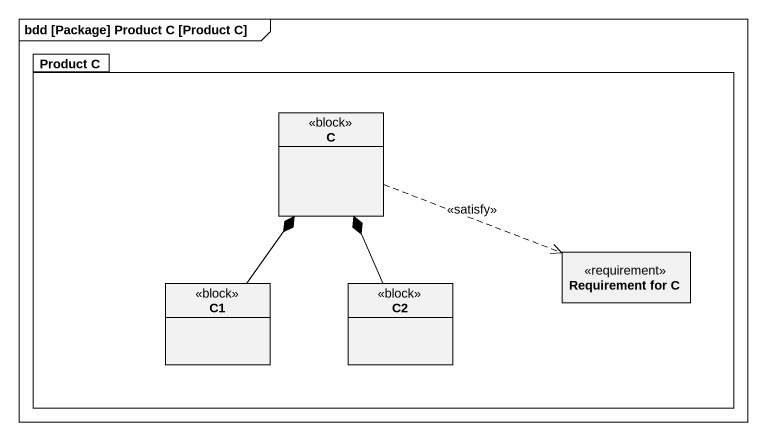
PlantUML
@startuml
mainframe bdd [Package] Product C [Product C]
hide circle
hide empty members
package "Product C" as Product_C {
  class C <<block>>
  class "Requirement for C" as Requirement_for_C <<requirement>>
  class C1 <<block>>
  class C2 <<block>>
}
C .right.> Requirement_for_C : <<satisfy>>
C1 -up-* C
C2 -up-* C
@enduml
